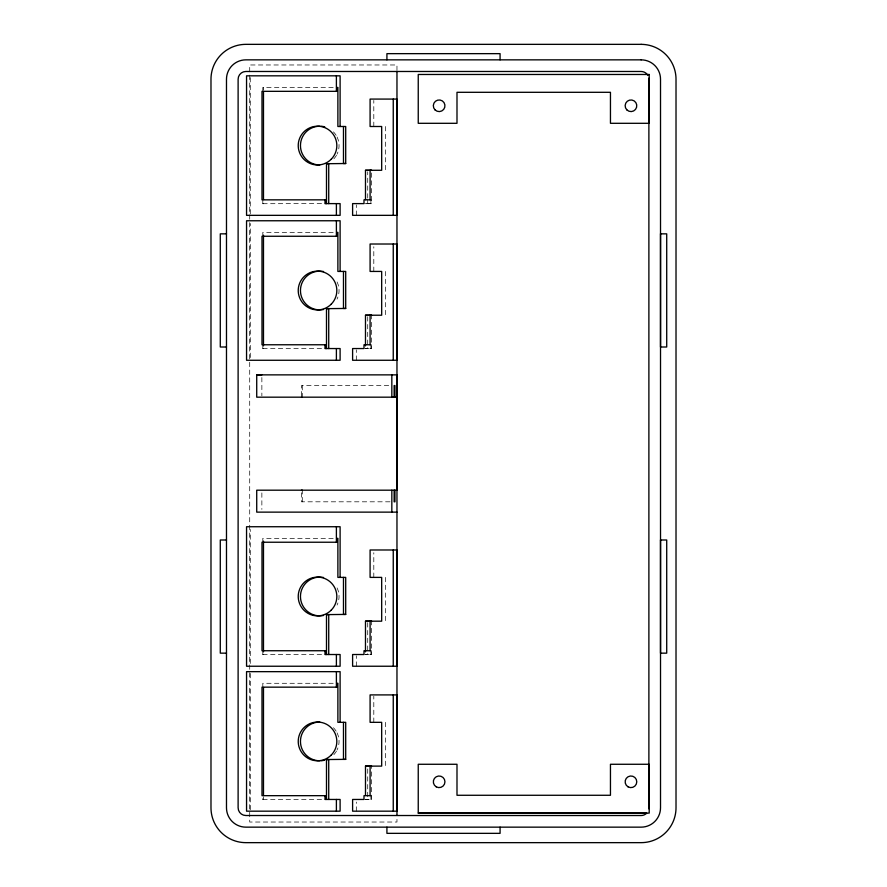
<?xml version="1.0" encoding="UTF-8"?>
<svg xmlns="http://www.w3.org/2000/svg" width="887" height="887" viewBox="0 0 887 887"><rect width="100%" height="100%" fill="white"/><g stroke="black" fill="none" stroke-linecap="round" stroke-linejoin="round"><path stroke-width="0.67" stroke-dasharray="4.43 3.33" d="M250.267 809.787L250.267 673.045M250.267 663.476L250.267 529.495M250.267 357.505L250.267 223.524M250.267 213.955L250.267 77.213M263.483 796.781L263.483 799.542L262.807 799.542L262.807 795.672M262.807 687.159L262.807 683.289L337.88 683.289M263.483 654.617L262.807 654.617L262.807 650.736M262.807 542.234L262.807 538.354L337.88 538.354M263.483 348.646L262.807 348.646L262.807 344.766M262.807 236.264L262.807 232.383L337.88 232.383M263.483 203.711L262.807 203.711L262.807 199.841M262.807 91.328L262.807 87.458L337.88 87.458M263.483 90.219L263.483 87.458M301.48 492.773L301.48 501.809L390.801 501.809M301.48 395.89L301.48 385.557L390.801 385.557M302.29 501.809L302.29 490.189M356.319 811.173L356.319 802.059M356.319 666.237L356.319 655.815M356.319 360.266L356.319 349.855M356.319 215.341L356.319 204.919M367.717 622.652L367.706 654.517L365.477 654.517L371.575 654.617L371.586 621.21M367.717 316.692L367.706 348.547L365.477 348.547L371.575 348.646L371.586 315.251M367.717 199.464L367.706 203.611L365.477 203.611L371.575 203.711L371.586 170.315M367.717 198.078L367.717 171.756M367.717 768.974L367.706 799.453L365.477 799.453L371.575 799.542L371.586 766.146M370.899 799.542L370.899 795.672M370.899 654.617L370.899 650.736M370.899 348.646L370.899 344.766M370.899 203.711L370.899 199.841M373.804 722.328L373.804 696.284M373.804 577.393L373.804 552.723M373.804 271.433L373.804 246.752M373.804 126.497L373.804 100.453M262.807 203.711L326.494 203.611M262.807 348.646L326.494 348.547M262.807 654.617L326.494 654.517M262.807 799.542L326.494 799.453M364.801 203.711L371.575 203.711M364.801 348.646L371.575 348.646M364.801 654.617L371.575 654.617M364.801 799.542L371.575 799.542M385.379 126.497L385.39 170.282M385.379 271.433L385.39 315.218M385.379 577.393L385.39 621.177M385.379 722.328L385.39 766.113M396.966 70.516L396.966 64.973L249.713 64.973L249.713 822.027L396.966 822.027L396.966 816.483M302.29 385.557L302.29 395.89M261.865 377.496L261.865 395.868M261.865 492.928L261.865 509.382M337.071 587.904A19.381 19.303 -90 0 1 337.071 605.056M337.071 281.944A19.381 19.303 -90 0 1 337.071 299.096M333.412 727.717A19.381 19.303 -90 0 1 336.472 731.731M337.071 732.839A19.381 19.303 -90 0 1 337.071 749.992M336.472 751.101A19.381 19.303 -90 0 1 333.412 755.114M333.412 131.886A19.381 19.303 -90 0 1 336.472 135.899M337.071 137.008A19.381 19.303 -90 0 1 337.071 154.161M336.472 155.269A19.381 19.303 -90 0 1 333.412 159.283"/><path stroke-width="1.33" d="M261.865 374.868L256.72 374.868L256.72 397.176L396.966 397.176M263.483 795.395L263.483 687.436M263.483 651.845L263.483 541.125M263.483 345.875L263.483 235.155M263.483 199.564L263.483 91.605M325.008 795.672L325.008 799.453L340.109 799.453L340.109 811.173L246.553 811.173L246.553 671.659L340.109 671.659L340.109 722.328M325.008 650.736L325.008 654.517L340.109 654.517L340.109 666.237L246.553 666.237L246.553 526.734L340.109 526.734L340.109 577.393M325.008 344.766L325.008 348.547L340.109 348.547L340.109 360.266L246.553 360.266L246.553 220.763L340.109 220.763L340.109 271.433M325.008 199.841L325.008 203.611L340.109 203.611L340.109 215.341L246.553 215.341L246.553 75.827L340.109 75.827L340.109 126.497M325.817 799.453L325.817 795.672L261.998 795.672L261.998 687.159L337.204 687.159L337.204 683.289L337.88 683.289L337.88 722.328L345.708 722.328L345.708 759.361L326.494 759.549L326.494 799.453M325.817 654.517L325.817 650.736L261.998 650.736L261.998 542.234L337.204 542.234L337.204 538.354L337.88 538.354L337.88 577.393L345.708 577.393L345.708 614.425L326.494 614.613L326.494 654.517M325.817 348.547L325.817 344.766L261.998 344.766L261.998 236.264L337.204 236.264L337.204 232.383L337.88 232.383L337.88 271.433L345.708 271.433L345.708 308.454L326.494 308.654L326.494 348.547M325.817 203.611L325.817 199.841L261.998 199.841L261.998 91.328L337.204 91.328L337.204 87.458L337.88 87.458L337.88 126.497L345.708 126.497L345.708 163.518L326.494 163.718L326.494 203.611M328.722 799.453L328.722 759.549L326.494 759.549M328.722 654.517L328.722 614.613L326.494 614.613M328.722 348.547L328.722 308.654L326.494 308.654M328.722 203.611L328.722 163.718L326.494 163.718M336.395 811.173L336.395 799.453M336.395 687.159L336.395 671.659M336.395 666.237L336.395 654.517M336.395 542.234L336.395 526.734M336.395 360.266L336.395 348.547M336.395 236.264L336.395 220.763M336.395 215.341L336.395 203.611M336.395 91.328L336.395 75.827M343.48 722.328L343.48 759.361L345.708 759.361M343.48 577.393L343.48 614.425L345.708 614.425M343.48 271.433L343.48 308.454L345.708 308.454M343.48 126.497L343.48 163.518L345.708 163.518M365.477 651.845L365.488 621.188L371.586 621.21L370.101 621.233L370.09 650.736M365.477 345.886L365.488 315.218L371.586 315.251L370.101 315.273L370.09 344.766M365.488 199.619L365.488 170.293L371.586 170.315L370.101 170.337L370.09 199.841M365.488 795.451L365.488 766.124L371.586 766.146L370.101 766.168L370.09 795.672M391.832 397.176L391.832 374.868M393.251 811.173L393.251 694.909M393.251 666.237L393.251 549.984M393.251 360.266L393.251 244.014M393.251 215.341L393.251 99.078M394.138 490.189L394.138 501.809L394.948 501.809L394.948 490.189M394.138 397.176L394.138 385.557L394.948 385.557L394.948 397.176M370.899 199.841L363.992 199.841L363.992 203.611L352.605 203.611L352.605 215.341L396.966 215.341L396.966 99.078L370.09 99.078L370.09 126.497L381.676 126.497L381.687 170.282L365.488 170.293M226.484 233.846L220.286 233.846L220.286 347.005L226.484 347.005M370.899 344.766L363.992 344.766L363.992 348.547L352.605 348.547L352.605 360.266L396.966 360.266L396.966 244.014L370.09 244.014L370.09 271.433L381.676 271.433L381.687 315.218L365.488 315.218M256.72 374.868L396.966 374.868L396.966 490.189L256.72 490.189L256.72 512.132L396.966 512.132M301.48 397.176L302.29 397.176M301.48 490.189L302.29 490.189M226.484 539.995L220.286 539.995L220.286 653.154L226.484 653.154M370.899 650.736L363.992 650.736L363.992 654.517L352.605 654.517L352.605 666.237L396.966 666.237L396.966 549.984L370.09 549.984L370.09 577.393L381.676 577.393L381.687 621.177L365.488 621.188M370.899 795.672L363.992 795.672L363.992 799.453L352.605 799.453L352.605 811.173L396.966 811.173L396.966 694.909L370.09 694.909L370.09 722.328L381.676 722.328L381.687 766.113L365.488 766.124M418.243 813.102L649.206 813.102L649.206 764.272L610.456 764.272L610.456 795.273L456.993 795.273L456.993 764.272L418.243 764.272L418.243 813.102L646.623 813.257A7.75 7.75 0 0 1 641.135 815.519L245.865 815.519A7.75 7.75 0 0 1 238.115 807.769L238.115 79.231A7.75 7.75 0 0 1 245.865 71.481L641.135 71.481A7.75 7.75 0 0 1 647.854 75.351M500.08 59.85L500.08 53.652L386.92 53.652L386.92 59.85M500.08 827.15L500.08 833.348L386.92 833.348L386.92 827.15M396.966 71.902L396.966 815.098M391.832 490.189L391.832 512.132M323.533 615.489A19.381 19.303 -90 0 1 300.46 596.485A19.381 19.303 -90 0 1 323.533 577.481M323.533 309.519A19.381 19.303 -90 0 1 300.46 290.515A19.381 19.303 -90 0 1 323.533 271.511M324.753 760.137A19.381 19.303 -90 0 1 321.016 760.747M319.763 760.791A19.381 19.303 -90 0 1 300.46 741.421A19.381 19.303 -90 0 1 319.763 722.04M321.016 126.253A19.381 19.303 -90 0 1 324.753 126.863M319.763 164.96A19.381 19.303 -90 0 1 300.46 145.579A19.381 19.303 -90 0 1 319.763 126.209M648.818 808.789A7.75 7.75 0 0 0 648.885 807.769L648.885 79.231A7.75 7.75 0 0 0 648.818 78.211M660.516 539.995L660.516 653.154L666.714 653.154L666.714 539.995L660.516 539.995M660.516 233.846L660.516 347.005L666.714 347.005L666.714 233.846L660.516 233.846M641.135 44.35L245.865 44.35A34.881 34.881 0 0 0 210.984 79.231L210.984 807.769A34.881 34.881 0 0 0 245.865 842.65L641.135 842.65A34.881 34.881 0 0 0 676.016 807.769L676.016 79.231A34.881 34.881 0 0 0 641.135 44.35M641.135 59.85L245.865 59.85A19.381 19.381 0 0 0 226.484 79.231L226.484 807.769A19.381 19.381 0 0 0 245.865 827.15L641.135 827.15A19.381 19.381 0 0 0 660.516 807.769L660.516 79.231A19.381 19.381 0 0 0 641.135 59.85M649.206 74.475L418.243 74.475L418.243 123.304L456.993 123.304L456.993 92.303L610.456 92.303L610.456 123.304L649.206 123.304L649.206 74.475M331.184 610.189A19.381 19.303 -90 0 0 322.524 577.77A19.381 19.303 -90 0 0 298.886 601.497A19.381 19.303 -90 0 0 331.184 610.189M331.184 304.219A19.381 19.303 -90 0 0 322.524 271.799A19.381 19.303 -90 0 0 298.886 295.537A19.381 19.303 -90 0 0 331.184 304.219M331.184 755.114A19.381 19.303 -90 0 0 322.524 722.705A19.381 19.303 -90 0 0 298.886 746.433A19.381 19.303 -90 0 0 331.184 755.114M331.184 159.283A19.381 19.303 -90 0 0 322.524 126.863A19.381 19.303 -90 0 0 298.886 150.602A19.381 19.303 -90 0 0 331.184 159.283M435.029 109.888A5.81 5.81 0 0 0 444.753 107.283A5.81 5.81 0 0 0 437.635 100.153A5.81 5.81 0 0 0 435.029 109.888M626.854 109.888A5.81 5.81 0 0 0 636.578 107.283A5.81 5.81 0 0 0 629.46 100.153A5.81 5.81 0 0 0 626.854 109.888M436.238 786.836A5.81 5.81 0 0 0 444.952 781.802A5.81 5.81 0 0 0 436.238 776.768A5.81 5.81 0 0 0 436.238 786.836M628.051 786.836A5.81 5.81 0 0 0 636.777 781.802A5.81 5.81 0 0 0 628.051 776.768A5.81 5.81 0 0 0 628.051 786.836"/></g></svg>
